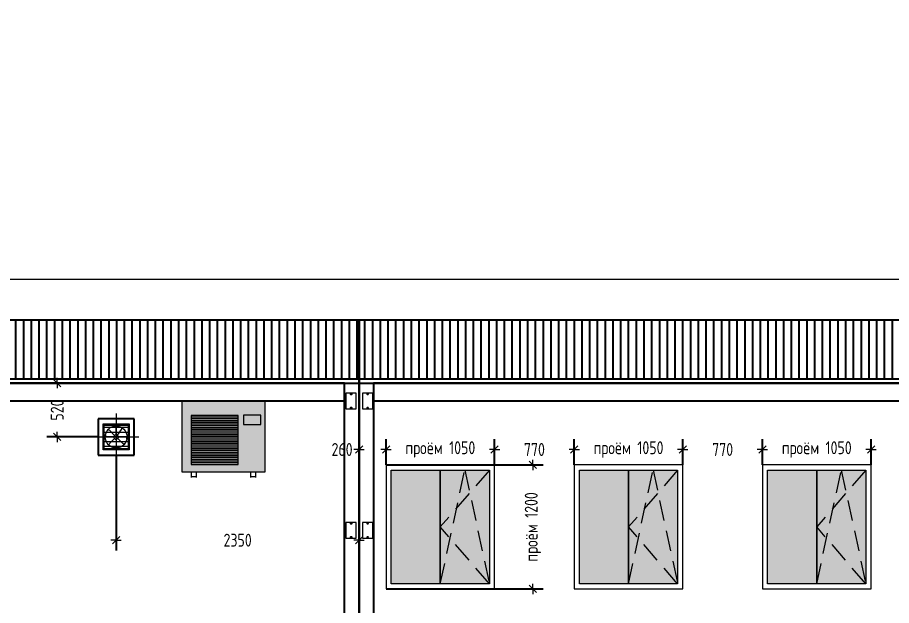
# Model space of a CAD drawing. Header units: millimetres. Extents: x 0 to 1680, y 0 to 594.
# Drawn here: x 1101.3 to 1270.3, y 480.3 to 594 of the extents above; entities that cross this region are included whole.
import ezdxf

# ---------------------------------------------------------------- set-up
doc = ezdxf.new("R2010")
doc.units = ezdxf.units.MM
for name, pattern in [('K5LT32798', [0]), ('K5LT32803', [0]), ('K5LT_AUXILIARY', [0]), ('K5LT_AXLED', [13.35, 8.85, -1.5, 1.5, -1.5]), ('K5LT_BASIC', [0]), ('K5LT_DASHED', [6, 4, -2]), ('K5LT_THIN', [0])]:
    doc.linetypes.add(name, pattern=pattern)
doc.layers.add('Системный слой', color=7, linetype='Continuous')
doc.styles.add('KDIMTEXTSTYLE', font='GOST_AU.SHX', dxfattribs={"width": 0.96, "oblique": 15, "height": 5})
doc.dimstyles.new('KDIMSTYLE (0.02)', dxfattribs={"dimtxt": 5, "dimasz": 1, "dimexe": 2, "dimexo": 0, "dimgap": 1, "dimtad": 1, "dimlfac": 50, "dimtxsty": 'KDIMTEXTSTYLE', "dimsah": 1, "dimcen": 0, "dimdle": 1, "dimadec": 0, "dimazin": 0, "dimtfac": 0.667, "dimtmove": 0, "dimatfit": 3, "dimfxl": 0, "dimtvp": 1, "dimtolj": 1, "dimtzin": 0, "dimarcsym": 0})
pattern_1 = [(90, (0, 0), (-1.5, 9e-17), [])]

# ---------------------------------------------------------------- blocks, each defined once
blk = doc.blocks.new('U27')
at = {"layer": 'Системный слой', "color": 150, "linetype": 'K5LT_BASIC', "lineweight": 25, "true_color": 0x0080ff}
for p, q in [((1164.57, 523.29), (1167.37, 523.29)), ((1164.57, 463.49), (1164.57, 523.29)), ((1167.37, 523.29), (1167.37, 463.49)), ((1167.37, 463.49), (1164.57, 463.49))]:
    blk.add_line(p, q, dxfattribs=at)
blk = doc.blocks.new('U29')
at = {"layer": 'Системный слой', "color": 150, "linetype": 'K5LT_BASIC', "lineweight": 25, "true_color": 0x0080ff}
for p, q in [((1164.57, 523.29), (1014.17, 523.29)), ((1014.17, 523.29), (1014.17, 519.89)), ((1164.57, 519.89), (1164.57, 523.29)), ((1014.17, 519.89), (1164.57, 519.89))]:
    blk.add_line(p, q, dxfattribs=at)
blk = doc.blocks.new('U30')
at = {"layer": 'Системный слой', "color": 150, "linetype": 'K5LT_BASIC', "lineweight": 25, "true_color": 0x0080ff}
for p, q in [((1167.37, 523.29), (1170.17, 523.29)), ((1167.37, 463.49), (1167.37, 523.29)), ((1170.17, 523.29), (1170.17, 463.49)), ((1170.17, 463.49), (1167.37, 463.49))]:
    blk.add_line(p, q, dxfattribs=at)
blk = doc.blocks.new('U33')
at = {"layer": 'Системный слой', "color": 150, "linetype": 'K5LT_BASIC', "lineweight": 25, "true_color": 0x0080ff}
for p, q in [((1310.57, 523.29), (1170.17, 523.29)), ((1170.17, 523.29), (1170.17, 519.89)), ((1310.57, 519.89), (1310.57, 523.29)), ((1170.17, 519.89), (1310.57, 519.89))]:
    blk.add_line(p, q, dxfattribs=at)
blk = doc.blocks.new('U110')
at = {"layer": 'Системный слой', "color": 150, "linetype": 'K5LT_BASIC', "lineweight": 25, "true_color": 0x0080ff}
for p, q in [((1123.87, 516.39), (1116.87, 516.39)), ((1116.87, 516.39), (1116.87, 509.39)), ((1123.87, 509.39), (1123.87, 516.39)), ((1116.87, 509.39), (1123.87, 509.39))]:
    blk.add_line(p, q, dxfattribs=at)
blk = doc.blocks.new('U577')
at = {"layer": 'Системный слой', "color": 7, "linetype": 'K5LT_THIN', "lineweight": 13}
for p, q in [((1193.57, 507.49), (1172.57, 507.49)), ((1172.57, 507.49), (1172.57, 483.49)), ((1193.57, 483.49), (1193.57, 507.49)), ((1172.57, 483.49), (1193.57, 483.49))]:
    blk.add_line(p, q, dxfattribs=at)
blk = doc.blocks.new('U578')
at = {"layer": 'Системный слой', "color": 7, "linetype": 'K5LT_THIN', "lineweight": 13}
for p, q in [((1173.57, 506.49), (1183.07, 506.49)), ((1173.57, 484.51), (1173.57, 506.49)), ((1183.07, 506.49), (1183.07, 484.51)), ((1183.07, 484.51), (1173.57, 484.51))]:
    blk.add_line(p, q, dxfattribs=at)
blk = doc.blocks.new('U579')
at = {"layer": 'Системный слой', "color": 7, "linetype": 'K5LT_THIN', "lineweight": 13}
for p, q in [((1183.07, 506.49), (1192.57, 506.49)), ((1183.07, 484.51), (1183.07, 506.49)), ((1192.57, 506.49), (1192.57, 484.51)), ((1192.57, 484.51), (1183.07, 484.51))]:
    blk.add_line(p, q, dxfattribs=at)
blk = doc.blocks.new('U576')
at = {"layer": 'Системный слой', "true_color": 0x00ccff}
blk.add_hatch(color=140, dxfattribs=at).paths.add_polyline_path([(1192.57, 484.49), (1192.57, 506.49), (1173.57, 506.49), (1173.57, 484.49)])
at = {"layer": 'Системный слой', "color": 7, "linetype": 'K5LT_DASHED', "lineweight": 13}
for p, q in [((1183.07, 484.51), (1187.82, 506.49)), ((1192.57, 506.49), (1183.07, 495.49)), ((1187.82, 506.49), (1192.57, 484.49)), ((1192.57, 484.51), (1183.07, 495.49))]:
    blk.add_line(p, q, dxfattribs=at)
at = {"layer": 'Системный слой'}
for name in ['U577', 'U578', 'U579']:
    blk.add_blockref(name, (0, 0), dxfattribs=at)
blk = doc.blocks.new('U581')
at = {"layer": 'Системный слой', "color": 7, "linetype": 'K5LT_THIN', "lineweight": 13}
for p, q in [((1229.97, 507.49), (1208.97, 507.49)), ((1208.97, 507.49), (1208.97, 483.49)), ((1229.97, 483.49), (1229.97, 507.49)), ((1208.97, 483.49), (1229.97, 483.49))]:
    blk.add_line(p, q, dxfattribs=at)
blk = doc.blocks.new('U582')
at = {"layer": 'Системный слой', "color": 7, "linetype": 'K5LT_THIN', "lineweight": 13}
for p, q in [((1209.97, 506.49), (1219.47, 506.49)), ((1209.97, 484.51), (1209.97, 506.49)), ((1219.47, 506.49), (1219.47, 484.51)), ((1219.47, 484.51), (1209.97, 484.51))]:
    blk.add_line(p, q, dxfattribs=at)
blk = doc.blocks.new('U583')
at = {"layer": 'Системный слой', "color": 7, "linetype": 'K5LT_THIN', "lineweight": 13}
for p, q in [((1219.47, 506.49), (1228.97, 506.49)), ((1219.47, 484.51), (1219.47, 506.49)), ((1228.97, 506.49), (1228.97, 484.51)), ((1228.97, 484.51), (1219.47, 484.51))]:
    blk.add_line(p, q, dxfattribs=at)
blk = doc.blocks.new('U580')
at = {"layer": 'Системный слой', "true_color": 0x00ccff}
blk.add_hatch(color=140, dxfattribs=at).paths.add_polyline_path([(1228.97, 484.49), (1228.97, 506.49), (1209.97, 506.49), (1209.97, 484.49)])
at = {"layer": 'Системный слой', "color": 7, "linetype": 'K5LT_DASHED', "lineweight": 13}
for p, q in [((1219.47, 484.51), (1224.22, 506.49)), ((1228.97, 506.49), (1219.47, 495.49)), ((1224.22, 506.49), (1228.97, 484.49)), ((1228.97, 484.51), (1219.47, 495.49))]:
    blk.add_line(p, q, dxfattribs=at)
at = {"layer": 'Системный слой'}
for name in ['U581', 'U582', 'U583']:
    blk.add_blockref(name, (0, 0), dxfattribs=at)
blk = doc.blocks.new('U585')
at = {"layer": 'Системный слой', "color": 7, "linetype": 'K5LT_THIN', "lineweight": 13}
for p, q in [((1266.37, 507.49), (1245.37, 507.49)), ((1245.37, 507.49), (1245.37, 483.49)), ((1266.37, 483.49), (1266.37, 507.49)), ((1245.37, 483.49), (1266.37, 483.49))]:
    blk.add_line(p, q, dxfattribs=at)
blk = doc.blocks.new('U586')
at = {"layer": 'Системный слой', "color": 7, "linetype": 'K5LT_THIN', "lineweight": 13}
for p, q in [((1246.37, 506.49), (1255.87, 506.49)), ((1246.37, 484.51), (1246.37, 506.49)), ((1255.87, 506.49), (1255.87, 484.51)), ((1255.87, 484.51), (1246.37, 484.51))]:
    blk.add_line(p, q, dxfattribs=at)
blk = doc.blocks.new('U587')
at = {"layer": 'Системный слой', "color": 7, "linetype": 'K5LT_THIN', "lineweight": 13}
for p, q in [((1255.87, 506.49), (1265.37, 506.49)), ((1255.87, 484.51), (1255.87, 506.49)), ((1265.37, 506.49), (1265.37, 484.51)), ((1265.37, 484.51), (1255.87, 484.51))]:
    blk.add_line(p, q, dxfattribs=at)
blk = doc.blocks.new('U584')
at = {"layer": 'Системный слой', "true_color": 0x00ccff}
blk.add_hatch(color=140, dxfattribs=at).paths.add_polyline_path([(1265.37, 484.49), (1265.37, 506.49), (1246.37, 506.49), (1246.37, 484.49)])
at = {"layer": 'Системный слой', "color": 7, "linetype": 'K5LT_DASHED', "lineweight": 13}
for p, q in [((1255.87, 484.51), (1260.62, 506.49)), ((1265.37, 506.49), (1255.87, 495.49)), ((1260.62, 506.49), (1265.37, 484.49)), ((1265.37, 484.51), (1255.87, 495.49))]:
    blk.add_line(p, q, dxfattribs=at)
at = {"layer": 'Системный слой'}
for name in ['U585', 'U586', 'U587']:
    blk.add_blockref(name, (0, 0), dxfattribs=at)
blk = doc.blocks.new('U620')
at = {"layer": 'Системный слой', "color": 150, "linetype": 'K5LT_BASIC', "lineweight": 25, "true_color": 0x0080ff}
for p, q in [((1167.37, 535.49), (1011.37, 535.49)), ((1011.37, 535.49), (1011.37, 523.29)), ((1167.37, 523.29), (1167.37, 535.49)), ((1011.37, 523.29), (1167.37, 523.29))]:
    blk.add_line(p, q, dxfattribs=at)
blk = doc.blocks.new('U619')
at = {"layer": 'Системный слой'}
h = blk.add_hatch(dxfattribs=at)
h.set_pattern_fill('', angle=90, style=0, pattern_type=0)
h.set_pattern_definition(pattern_1)
h.paths.add_polyline_path([(1011.37, 524.09), (1167.37, 524.09), (1167.37, 535.49), (1011.37, 535.49)])
at = {"layer": 'Системный слой', "color": 150, "linetype": 'K5LT_BASIC', "lineweight": 25, "true_color": 0x0080ff}
blk.add_lwpolyline([(1011.37, 523.29), (1167.37, 523.29), (1167.37, 524.09), (1011.37, 524.09)], close=True, dxfattribs=at)
at = {"layer": 'Системный слой'}
blk.add_blockref('U620', (0, 0), dxfattribs=at)
blk = doc.blocks.new('U622')
at = {"layer": 'Системный слой', "color": 150, "linetype": 'K5LT_BASIC', "lineweight": 25, "true_color": 0x0080ff}
for p, q in [((1313.37, 535.49), (1167.37, 535.49)), ((1167.37, 535.49), (1167.37, 523.29)), ((1313.37, 523.29), (1313.37, 535.49)), ((1167.37, 523.29), (1313.37, 523.29))]:
    blk.add_line(p, q, dxfattribs=at)
blk = doc.blocks.new('U621')
at = {"layer": 'Системный слой'}
h = blk.add_hatch(dxfattribs=at)
h.set_pattern_fill('', angle=90, style=0, pattern_type=0)
h.set_pattern_definition(pattern_1)
h.paths.add_polyline_path([(1167.37, 524.09), (1313.37, 524.09), (1313.37, 535.49), (1167.37, 535.49)])
at = {"layer": 'Системный слой', "color": 150, "linetype": 'K5LT_BASIC', "lineweight": 25, "true_color": 0x0080ff}
blk.add_lwpolyline([(1167.37, 523.29), (1313.37, 523.29), (1313.37, 524.09), (1167.37, 524.09)], close=True, dxfattribs=at)
at = {"layer": 'Системный слой'}
blk.add_blockref('U622', (0, 0), dxfattribs=at)
blk = doc.blocks.new('U630')
at = {"layer": 'Системный слой', "color": 7, "linetype": 'K5LT32798', "lineweight": 18}
blk.add_lwpolyline([(1149.14, 506.09), (1133.14, 506.09), (1133.14, 519.89), (1149.14, 519.89)], close=True, dxfattribs=at)
for points in [[(1135.91, 505.08), (1135.91, 506.09), (1134.91, 506.09), (1134.91, 505.08)], [(1147.37, 505.08), (1147.37, 506.09), (1146.37, 506.09), (1146.37, 505.08)], [(1135.91, 505.08), (1135.91, 505.19), (1134.91, 505.19), (1134.91, 505.08)], [(1147.37, 505.08), (1147.37, 505.19), (1146.37, 505.19), (1146.37, 505.08)]]:
    blk.add_lwpolyline(points, dxfattribs=at)
blk = doc.blocks.new('U629')
at = {"layer": 'Системный слой', "true_color": 0xffffff}
blk.add_hatch(color=7, dxfattribs=at).paths.add_polyline_path([(1146.37, 506.09), (1147.37, 506.09), (1149.14, 506.09), (1149.14, 519.89), (1133.14, 519.89), (1133.14, 506.09), (1134.91, 506.09), (1135.91, 506.09)])
at = {"layer": 'Системный слой', "color": 7, "linetype": 'K5LT32803', "lineweight": 18}
for p, q in [((1143.98, 516.71), (1134.91, 516.71)), ((1143.98, 516.37), (1134.91, 516.37)), ((1143.98, 516.03), (1134.91, 516.03)), ((1143.98, 515.69), (1134.91, 515.69)), ((1143.98, 515.35), (1134.91, 515.35)), ((1143.98, 515.01), (1134.91, 515.01)), ((1143.98, 514.67), (1134.91, 514.67)), ((1143.98, 514.33), (1134.91, 514.33)), ((1143.98, 513.99), (1134.91, 513.99)), ((1143.98, 513.65), (1134.91, 513.65)), ((1143.98, 513.31), (1134.91, 513.31)), ((1143.98, 512.97), (1134.91, 512.97)), ((1143.98, 512.63), (1134.91, 512.63)), ((1143.98, 512.29), (1134.91, 512.29)), ((1143.98, 511.95), (1134.91, 511.95)), ((1143.98, 511.61), (1134.91, 511.61)), ((1143.98, 511.27), (1134.91, 511.27)), ((1143.98, 510.93), (1134.91, 510.93)), ((1143.98, 510.59), (1134.91, 510.59)), ((1143.98, 510.25), (1134.91, 510.25)), ((1143.98, 509.91), (1134.91, 509.91)), ((1143.98, 509.58), (1134.91, 509.58)), ((1143.98, 509.24), (1134.91, 509.24)), ((1143.98, 508.9), (1134.91, 508.9)), ((1143.98, 508.56), (1134.91, 508.56)), ((1143.98, 508.22), (1134.91, 508.22)), ((1143.98, 507.88), (1134.91, 507.88))]:
    blk.add_line(p, q, dxfattribs=at)
at = {"layer": 'Системный слой', "color": 7, "linetype": 'K5LT32798', "lineweight": 18}
for points in [[(1143.98, 517.05), (1134.91, 517.05), (1134.91, 507.56), (1143.98, 507.56)], [(1148.33, 517.09), (1145.02, 517.09), (1145.02, 515.31), (1148.33, 515.31)]]:
    blk.add_lwpolyline(points, close=True, dxfattribs=at)
at = {"layer": 'Системный слой'}
blk.add_blockref('U630', (0, 0), dxfattribs=at)
blk = doc.blocks.new('U1229')
at = {"layer": 'Системный слой', "color": 7, "linetype": 'K5LT_THIN', "lineweight": 13}
for p, q in [((1118.09, 510.59), (1118.09, 515.17)), ((1118.09, 515.17), (1122.68, 515.17)), ((1122.68, 515.17), (1122.68, 510.59)), ((1122.68, 510.59), (1118.09, 510.59))]:
    blk.add_line(p, q, dxfattribs=at)
blk = doc.blocks.new('U1230')
at = {"layer": 'Системный слой', "color": 7, "linetype": 'K5LT_THIN', "lineweight": 13}
for p, q in [((1117.89, 510.41), (1117.89, 515.41)), ((1117.89, 515.41), (1122.89, 515.41)), ((1122.89, 515.41), (1122.89, 510.41)), ((1122.89, 510.41), (1117.89, 510.41))]:
    blk.add_line(p, q, dxfattribs=at)
blk = doc.blocks.new('U1228')
at = {"layer": 'Системный слой', "color": 7, "linetype": 'K5LT_THIN', "lineweight": 13}
for p, q in [((1122.68, 514.71), (1118.09, 514.71)), ((1120.07, 513.2), (1119.15, 514.15)), ((1120.37, 513.33), (1120.37, 514.67)), ((1120.63, 513.24), (1121.44, 514.32)), ((1122.67, 512.89), (1118.08, 512.89)), ((1122.68, 513.78), (1118.09, 513.78)), ((1119.94, 512.89), (1118.63, 512.89)), ((1120.07, 512.58), (1119.15, 511.67)), ((1120.37, 512.46), (1120.37, 511.15)), ((1120.68, 512.58), (1121.63, 511.67)), ((1120.81, 512.89), (1122.16, 512.89)), ((1122.68, 511.97), (1118.09, 511.97)), ((1122.68, 511.05), (1118.09, 511.05))]:
    blk.add_line(p, q, dxfattribs=at)
for centre, radius in [((1117.98, 515.32), 0.0308), ((1120.37, 512.89), 2.12), ((1122.8, 515.32), 0.0308), ((1120.37, 512.89), 0.437), ((1120.37, 512.89), 0.125), ((1117.98, 510.5), 0.0308), ((1122.8, 510.5), 0.0308)]:
    blk.add_circle(centre, radius, dxfattribs=at)
for centre, radius, start, end in [((1118.93, 513.93), 0.312, 45, 144.9282), ((1120.69, 514.67), 0.312, 80.0718, 180), ((1121.19, 514.51), 0.312, 323.4339, 63.3621), ((1118.63, 513.2), 0.312, 170.0718, 270), ((1120.37, 512.89), 0.437, 135, 180), ((1120.37, 512.89), 0.437, 225, 270), ((1120.37, 512.89), 0.437, 53.4339, 90), ((1120.37, 512.89), 0.437, 327.6263, 0), ((1122.16, 512.58), 0.312, 350.0718, 90), ((1119.37, 511.45), 0.312, 135, 234.9282), ((1120.06, 511.15), 0.312, 260.0718, 0), ((1121.85, 511.89), 0.312, 225, 324.9282)]:
    blk.add_arc(centre, radius, start, end, dxfattribs=at)
at = {"layer": 'Системный слой'}
for name in ['U1230', 'U1229']:
    blk.add_blockref(name, (0, 0), dxfattribs=at)
blk = doc.blocks.new('U1227')
at = {"layer": 'Системный слой', "color": 30, "linetype": 'K5LT_AXLED', "lineweight": 13, "true_color": 0xff8000}
for p, q in [((1120.37, 517.42), (1120.37, 508.86)), ((1116.05, 512.89), (1124.75, 512.89))]:
    blk.add_line(p, q, dxfattribs=at)
at = {"layer": 'Системный слой'}
blk.add_blockref('U1228', (0, 0), dxfattribs=at)
blk = doc.blocks.new('U1591')
at = {"layer": 'Системный слой', "color": 7, "linetype": 'K5LT_THIN', "lineweight": 13}
for p, q in [((1166.82, 496.33), (1164.82, 496.33)), ((1164.82, 496.33), (1164.82, 493.33)), ((1166.82, 493.33), (1166.82, 496.33)), ((1164.82, 493.33), (1166.82, 493.33))]:
    blk.add_line(p, q, dxfattribs=at)
blk = doc.blocks.new('U1590')
at = {"layer": 'Системный слой', "color": 150, "linetype": 'K5LT_BASIC', "lineweight": 25, "true_color": 0x0080ff}
for centre in [(1165.82, 496.17), (1165.82, 493.51)]:
    blk.add_circle(centre, 0.079, dxfattribs=at)
at = {"layer": 'Системный слой'}
blk.add_blockref('U1591', (0, 0), dxfattribs=at)
blk = doc.blocks.new('U1593')
at = {"layer": 'Системный слой', "color": 7, "linetype": 'K5LT_THIN', "lineweight": 13}
for p, q in [((1170.02, 496.33), (1168.02, 496.33)), ((1168.02, 496.33), (1168.02, 493.33)), ((1170.02, 493.33), (1170.02, 496.33)), ((1168.02, 493.33), (1170.02, 493.33))]:
    blk.add_line(p, q, dxfattribs=at)
blk = doc.blocks.new('U1592')
at = {"layer": 'Системный слой', "color": 150, "linetype": 'K5LT_BASIC', "lineweight": 25, "true_color": 0x0080ff}
for centre in [(1169.02, 496.17), (1169.02, 493.51)]:
    blk.add_circle(centre, 0.079, dxfattribs=at)
at = {"layer": 'Системный слой'}
blk.add_blockref('U1593', (0, 0), dxfattribs=at)
blk = doc.blocks.new('U1595')
at = {"layer": 'Системный слой', "color": 7, "linetype": 'K5LT_THIN', "lineweight": 13}
for p, q in [((1166.82, 521.33), (1164.82, 521.33)), ((1164.82, 521.33), (1164.82, 518.33)), ((1166.82, 518.33), (1166.82, 521.33)), ((1164.82, 518.33), (1166.82, 518.33))]:
    blk.add_line(p, q, dxfattribs=at)
blk = doc.blocks.new('U1594')
at = {"layer": 'Системный слой', "color": 150, "linetype": 'K5LT_BASIC', "lineweight": 25, "true_color": 0x0080ff}
for centre in [(1165.82, 521.17), (1165.82, 518.51)]:
    blk.add_circle(centre, 0.079, dxfattribs=at)
at = {"layer": 'Системный слой'}
blk.add_blockref('U1595', (0, 0), dxfattribs=at)
blk = doc.blocks.new('U1597')
at = {"layer": 'Системный слой', "color": 7, "linetype": 'K5LT_THIN', "lineweight": 13}
for p, q in [((1170.02, 521.33), (1168.02, 521.33)), ((1168.02, 521.33), (1168.02, 518.33)), ((1170.02, 518.33), (1170.02, 521.33)), ((1168.02, 518.33), (1170.02, 518.33))]:
    blk.add_line(p, q, dxfattribs=at)
blk = doc.blocks.new('U1596')
at = {"layer": 'Системный слой', "color": 150, "linetype": 'K5LT_BASIC', "lineweight": 25, "true_color": 0x0080ff}
for centre in [(1169.02, 521.17), (1169.02, 518.51)]:
    blk.add_circle(centre, 0.079, dxfattribs=at)
at = {"layer": 'Системный слой'}
blk.add_blockref('U1597', (0, 0), dxfattribs=at)
blk = doc.blocks.new('KDIMARROW_03')
at = {"layer": 'Системный слой', "color": 0, "linetype": 'K5LT_THIN', "lineweight": 13}
for p, q in [((0, 0), (-1, 0)), ((-0.71, -0.71), (0.71, 0.71)), ((0, 0), (1, 0))]:
    blk.add_line(p, q, dxfattribs=at)

msp = doc.modelspace()

# ---------------------------------------------------------------- linework, layer by layer
at = {"layer": 'Системный слой', "color": 232, "linetype": 'K5LT_AUXILIARY', "lineweight": 13, "true_color": 0xc52b79}
for p, q in [((1058.40464, 543.37724), (1118.40464, 543.37724)), ((1118.40464, 543.37724), (1178.40464, 543.37724)), ((1178.40464, 543.37724), (1218.40464, 543.37724)), ((1218.40464, 543.37724), (1258.40464, 543.37724)), ((1258.40464, 543.37724), (1298.40464, 543.37724))]:
    msp.add_line(p, q, dxfattribs=at)

# ---------------------------------------------------------------- block references
at = {"layer": 'Системный слой'}
for name in ['U619', 'U621', 'U29', 'U27', 'U30', 'U33', 'U1594', 'U1596', 'U629', 'U1227', 'U110', 'U576', 'U580', 'U584', 'U1590', 'U1592']:
    msp.add_blockref(name, (0, 0), dxfattribs=at)

# ---------------------------------------------------------------- dimensions: what is measured, and where the dimension line sits
at = {"layer": 'Системный слой', "color": 7}
for base, p1, p2, location in [((1108.97641, 523.29234), (1116.87432, 512.89234), (1158.37424, 523.29234), (1108.97641, 518.09234)), ((1200.99457, 462.29234), (1180.65271, 483.49234), (1183.53789, 462.29234), (1200.99457, 472.89234))]:
    msp.add_linear_dim(base=base, p1=p1, p2=p2, angle=90, location=location, dimstyle='KDIMSTYLE (0.02)', override={"dimexo": 0, "dimpost": '\\H2.5;\\W0.965;\\Q0;\\Q0;\\H2.5;\\W0.965;\\Q0;<>\\H2.5;\\W0.965;\\Q0;\\Q0;', "dimblk1": 'KDIMARROW_03', "dimblk2": 'KDIMARROW_03', "dimse1": 0, "dimse2": 0, "dimclrt": 7, "dimtolj": 1}, dxfattribs=at).render()
for base, p1, p2, location, override in [((1120.37432, 492.92732), (1167.37424, 523.29234), (1120.37432, 509.39234), (1143.87428, 492.92732), {"dimexo": 0, "dimpost": '\\H2.5;\\W0.965;\\Q0;\\Q0;\\H2.5;\\W0.965;\\Q0;<>\\H2.5;\\W0.965;\\Q0;\\Q0;', "dimblk1": 'KDIMARROW_03', "dimblk2": 'KDIMARROW_03', "dimse1": 0, "dimse2": 0, "dimclrt": 7, "dimtolj": 1}), ((1172.57424, 510.46377), (1167.37424, 507.60562), (1172.57424, 507.49234), (1164.0722, 510.46377), {"dimexo": 0, "dimpost": '\\H2.5;\\W0.965;\\Q0;\\Q0;\\H2.5;\\W0.965;\\Q0;<>\\H2.5;\\W0.965;\\Q0;\\Q0;', "dimblk1": 'KDIMARROW_03', "dimblk2": 'KDIMARROW_03', "dimse1": 0, "dimse2": 0, "dimclrt": 7, "dimtolj": 1}), ((1193.57424, 510.46377), (1208.97424, 507.49234), (1193.57424, 507.49234), (1201.27424, 510.46377), {"dimexo": 0, "dimpost": '\\H2.5;\\W0.965;\\Q0;<>\\H2.5;\\W0.965;\\Q0;\\Q0;', "dimblk1": 'KDIMARROW_03', "dimblk2": 'KDIMARROW_03', "dimse1": 0, "dimse2": 0, "dimclrt": 7, "dimtolj": 1}), ((1229.97424, 510.46377), (1245.37424, 507.49234), (1229.97424, 507.49234), (1237.67424, 510.46377), {"dimexo": 0, "dimpost": '\\H2.5;\\W0.965;\\Q0;\\Q0;\\H2.5;\\W0.965;\\Q0;<>\\H2.5;\\W0.965;\\Q0;\\Q0;', "dimblk1": 'KDIMARROW_03', "dimblk2": 'KDIMARROW_03', "dimse1": 0, "dimse2": 0, "dimclrt": 7, "dimtolj": 1})]:
    msp.add_linear_dim(base=base, p1=p1, p2=p2, location=location, dimstyle='KDIMSTYLE (0.02)', override=override, dxfattribs=at).render()
for base, p1, p2, location in [((1172.57424, 510.46377), (1193.57424, 507.49234), (1172.57424, 507.49234), (1183.07424, 510.46377)), ((1208.97424, 510.46377), (1229.97424, 507.49234), (1208.97424, 507.49234), (1219.47424, 510.46377)), ((1245.37424, 510.46377), (1266.37424, 507.49234), (1245.37424, 507.49234), (1255.87424, 510.46377))]:
    msp.add_linear_dim(base=base, p1=p1, p2=p2, location=location, text='\\H2.5;\\W0.965;\\Q0;\\Q0;\\H2.5;\\W0.965;\\Q0;\\H2.5;\\W0.965;\\Q0;\\Q0;проём 1050\\Q0;\\H2.5;\\W0.965;\\Q0;\\Q0;', dimstyle='KDIMSTYLE (0.02)', override={"dimexo": 0, "dimblk1": 'KDIMARROW_03', "dimblk2": 'KDIMARROW_03', "dimse1": 0, "dimse2": 0, "dimclrt": 7, "dimtolj": 1}, dxfattribs=at).render()
msp.add_linear_dim(base=(1200.99457, 483.49234), p1=(1172.57424, 507.49234), p2=(1172.57424, 483.49234), angle=90, location=(1200.99457, 495.49234), text='\\H2.5;\\W0.965;\\Q0;\\Q0;\\H2.5;\\W0.965;\\Q0;\\H2.5;\\W0.965;\\Q0;\\Q0;проём 1200\\Q0;\\H2.5;\\W0.965;\\Q0;\\Q0;', dimstyle='KDIMSTYLE (0.02)', override={"dimexo": 0, "dimblk1": 'KDIMARROW_03', "dimblk2": 'KDIMARROW_03', "dimse1": 0, "dimse2": 0, "dimclrt": 7, "dimtolj": 1}, dxfattribs=at).render()

doc.saveas('drawing.dxf')
